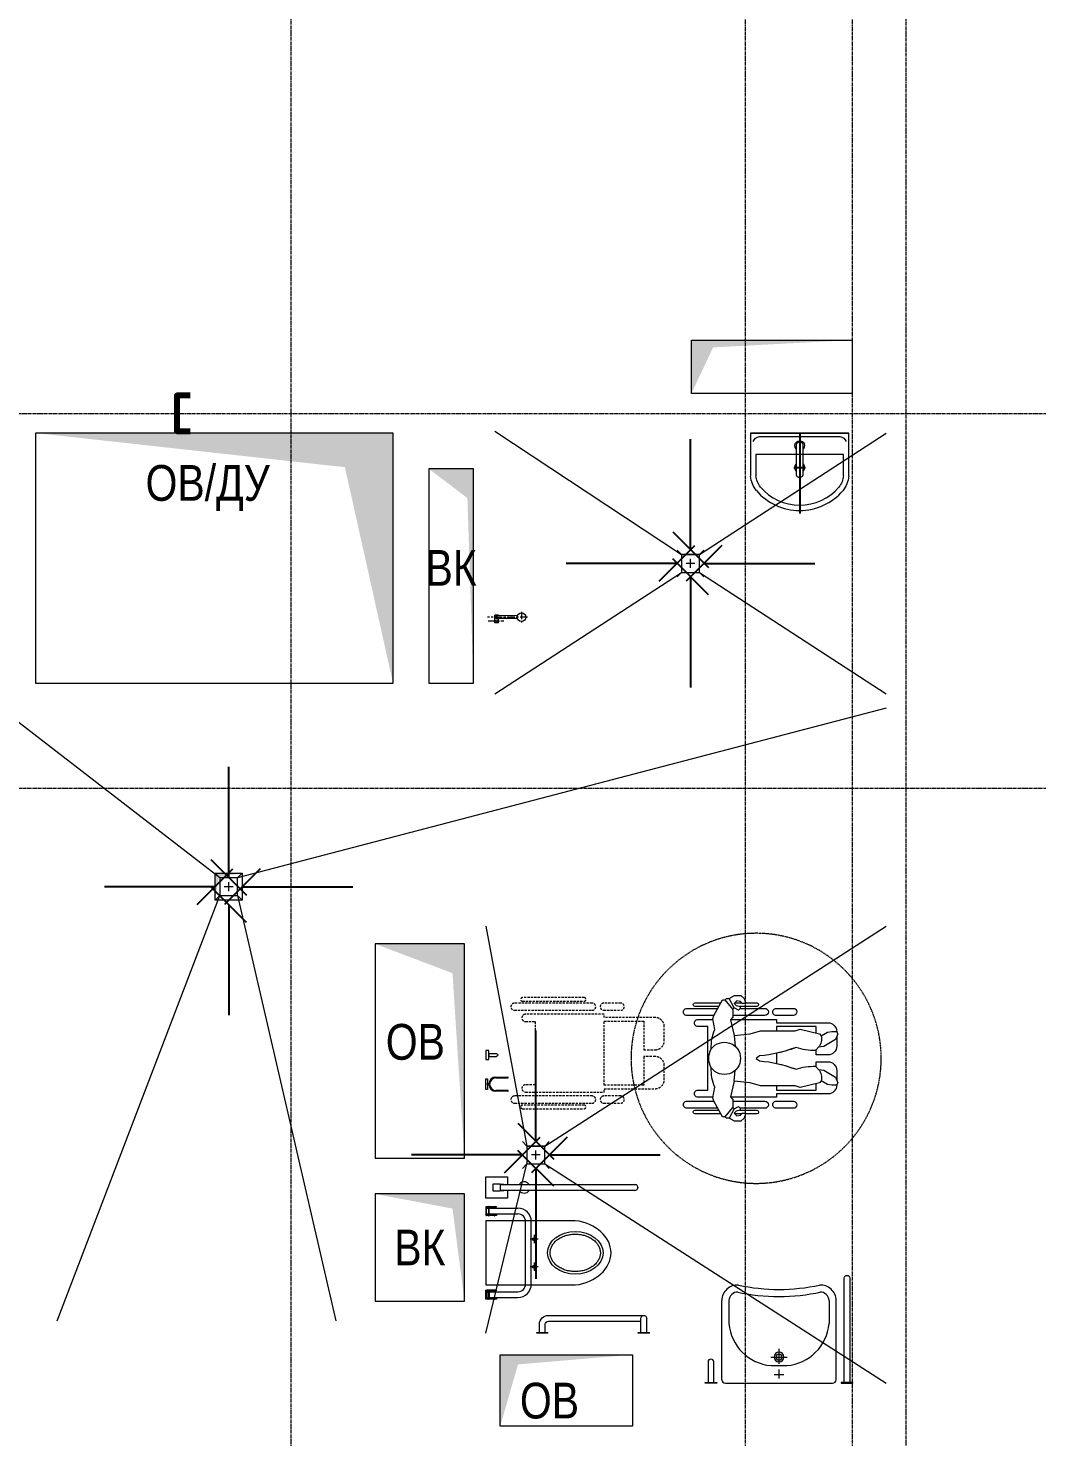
# Model space of a CAD drawing. Header units: millimetres. Extents: x -231292 to 573618, y -153144 to 564035.
# Drawn here: x -173287 to -167642, y 170765 to 178652 of the extents above; entities that cross this region are included whole.
import ezdxf

# ---------------------------------------------------------------- set-up
doc = ezdxf.new("R2010")
doc.units = ezdxf.units.MM
for name, pattern in [('ADSK_Невидимые', [5, 3, -2]), ('CENTER2', [28.575, 19.05, -3.175, 3.175, -3.175]), ('DASHED', [19.05, 12.7, -6.35]), ('NIEIOIAY', [0]), ('OO_EOIOIEOE_IAY__EIIEY_-002', [70.833333, 41.666667, -8.333333, 12.5, -8.333333])]:
    doc.linetypes.add(name, pattern=pattern)
doc.layers.get('0').update_dxf_attribs({"color": 250})
doc.layers.get('Defpoints').update_dxf_attribs({"color": 250})
for name, color, linetype, lineweight in [('АИ_Сантехника', 250, 'Continuous', 0), ('АР_Отверстия', 250, 'Continuous', 9), ('АР_Сантехника', 250, 'Continuous', 5), ('АР_Сантехника_МГН', 250, 'Continuous', 0), ('ВК_Шахты', 5, 'Continuous', 9), ('КМ_Фахверки', 250, 'Continuous', 80), ('ОВ_Шахты', 250, 'Continuous', 5), ('РД_Оси_100', 250, 'Continuous', 0), ('РД_Разуклонка к трапам', 124, 'Continuous', 0)]:
    doc.layers.add(name, color=color, linetype=linetype, lineweight=lineweight)
doc.styles.add('style1', font='ARIALN.TTF')
doc.dimstyles.new('scale_100', dxfattribs={"dimtxt": 200, "dimasz": 125, "dimexe": 60, "dimexo": 100, "dimgap": 30, "dimtad": 1, "dimdec": 0, "dimdsep": 46, "dimtxsty": 'style1', "dimblk": 'OBLIQUE', "dimcen": 150, "dimdle": 60, "dimclrd": 256, "dimclre": 256, "dimclrt": 256, "dimadec": 0, "dimazin": 0, "dimtfac": 1, "dimtdec": 0, "dimtmove": 1, "dimatfit": 3, "dimldrblk": 'OBLIQUE', "dimfxl": 1, "dimtolj": 1, "dimtzin": 0, "dimarcsym": 0})

# ---------------------------------------------------------------- blocks, each defined once
blk = doc.blocks.new('СОШ_2200_АР_ОСИ_М100_28.05.24')
at = {"layer": 'РД_Оси_100', "linetype": 'CENTER2'}
for p, q in [((49960, -6155), (49960, 139938.679)), ((71363.995, 19200), (33000, 19200))]:
    blk.add_line(p, q, dxfattribs=at)
for points in [[(52500, 139938.679), (52500, -5755), (52358.276, -6155)], [(53100, 139938.679), (53100, -5755), (52949.266, -6155)], [(53400, 70753.904), (53400, -5755), (53550, -6155)], [(33000, 21300), (71363.995, 21300)]]:
    blk.add_lwpolyline(points, dxfattribs=at)
blk = doc.blocks.new('otv')
at = {"linetype": 'Continuous'}
blk.add_lwpolyline([(0, -1), (0, 0), (1, 0), (1, -1)], close=True, dxfattribs=at)
blk.add_solid([(0, -1), (0, 0), (0.1346, -0.1366), (1, 0)], dxfattribs=at)
blk = doc.blocks.new('Ф_пеноблок 200')
at = {"layer": 'КМ_Фахверки'}
blk.add_lwpolyline([(0, -75), (0, 0), (200, 0), (200, -75)], dxfattribs=at)
blk = doc.blocks.new('_Oblique')
at = {"color": 0, "linetype": 'ByBlock', "lineweight": -2}
blk.add_line((-0.5, -0.5), (0.5, 0.5), dxfattribs=at)
blk = doc.blocks.new('A$Cd7e03b91')
at = {"layer": 'РД_Разуклонка к трапам', "lineweight": 0}
for p, q in [((-100, 100), (-150, 150)), ((-50, 0), (50, 0)), ((0, -50), (0, 50)), ((100, 100), (150, 150)), ((-100, -100), (-150, -150)), ((100, -100), (150, -150))]:
    blk.add_line(p, q, dxfattribs=at)
blk.add_lwpolyline([(-100, 100), (100, 100), (100, -100), (-100, -100), (-100, 100)], dxfattribs=at)
blk.add_lwpolyline([(-100, 100), (100, 100), (100, -100), (-100, -100), (-100, 100)], dxfattribs=at)
blk = doc.blocks.new('унитаз Olymp МГН')
at = {"layer": 'АР_Сантехника'}
for points in [[(500, 180), (0, 180), (0, -180), (500, -180)], [(270, 100.1), (270, 54.9)], [(292.6, 77.5), (247.4, 77.5)], [(292.6, -77.5), (247.4, -77.5)], [(270, -54.9), (270, -100.1)]]:
    blk.add_lwpolyline(points, dxfattribs=at)
for centre in [(270, 76.7), (270, -78.3)]:
    blk.add_circle(centre, 9.03, dxfattribs=at)
blk.add_ellipse((460, 0), major_axis=(240, 0), ratio=0.760563, start_param=4.879159, end_param=7.686534, dxfattribs=at)
blk.add_ellipse((500, 0), major_axis=(-155.5, 0), ratio=0.771216, dxfattribs=at)
blk.add_open_spline([(359.5, 0), (359.5, -4.7), (359.9, -9.4), (361.9, -20.3), (363.8, -26.5), (369.1, -38.6), (372.6, -44.5), (380.9, -55.9), (385.8, -61.3), (397, -71.5), (403.3, -76.2), (416.9, -84.8), (424.3, -88.6), (440, -95.1), (448.2, -97.7), (465.3, -101.9), (474.2, -103.4), (492, -105), (501.1, -105.2), (519, -104.2), (527.9, -103.1), (545.3, -99.5), (553.7, -97.2), (569.8, -91.2), (577.4, -87.7), (591.7, -79.7), (598.2, -75.2), (610.1, -65.4), (615.4, -60.1), (624.4, -49), (628.3, -43.2), (634.4, -31.2), (636.7, -25.1), (639.8, -12.6), (640.5, -6.3), (640.5, 6.2), (639.8, 12.5), (636.7, 24.9), (634.4, 31.1), (628.3, 43.1), (624.5, 48.9), (615.4, 60), (610.2, 65.3), (598.4, 75.1), (591.8, 79.6), (577.6, 87.6), (569.9, 91.2), (553.9, 97.1), (545.4, 99.5), (528.1, 103), (519.2, 104.2), (501.2, 105.2), (492.2, 105), (474.3, 103.4), (465.5, 101.9), (448.4, 97.8), (440.1, 95.1), (424.5, 88.6), (417.1, 84.8), (403.4, 76.3), (397.1, 71.6), (385.9, 61.4), (381, 56), (372.6, 44.6), (369.2, 38.7), (363.8, 26.6), (361.9, 20.4), (359.9, 9.5), (359.5, 4.7), (359.5, 0)], degree=3, knots=[0, 0, 0, 0, 0.140076, 0.140076, 0.327634, 0.327634, 0.515193, 0.515193, 0.702751, 0.702751, 0.890309, 0.890309, 1.077868, 1.077868, 1.265426, 1.265426, 1.452985, 1.452985, 1.640543, 1.640543, 1.828101, 1.828101, 2.01566, 2.01566, 2.203218, 2.203218, 2.390777, 2.390777, 2.578335, 2.578335, 2.765893, 2.765893, 2.953452, 2.953452, 3.14101, 3.14101, 3.328568, 3.328568, 3.516127, 3.516127, 3.703685, 3.703685, 3.891244, 3.891244, 4.078802, 4.078802, 4.26636, 4.26636, 4.453919, 4.453919, 4.641477, 4.641477, 4.829036, 4.829036, 5.016594, 5.016594, 5.204152, 5.204152, 5.391711, 5.391711, 5.579269, 5.579269, 5.766828, 5.766828, 5.954386, 5.954386, 6.141944, 6.141944, 6.283185, 6.283185, 6.283185, 6.283185], dxfattribs=at)
blk = doc.blocks.new('Коляска')
at = {"layer": 'АИ_Сантехника', "linetype": 'DASHED', "lineweight": 0}
for p, q in [((-279.8, 116.6), (-279.8, -318.4)), ((-239.8, -318.4), (-239.8, 116.6)), ((239.8, 116.6), (239.8, -318.4)), ((279.8, -318.4), (279.8, 116.6)), ((-310.9, 71.7), (-310.9, -273.5)), ((-290.9, -273.5), (-290.9, 71.7)), ((-217.5, 55), (-217.5, -385)), ((-177.5, 0), (-177.5, 55)), ((177.5, 0), (-177.5, 0)), ((177.5, 55), (177.5, 0)), ((217.5, -385), (217.5, 55)), ((290.9, 71.7), (290.9, -273.5)), ((310.9, -273.5), (310.9, 71.7)), ((-279.8, -383.4), (-279.8, -478.4)), ((-239.8, -478.4), (-239.8, -383.4)), ((-217.5, -385), (-199, -385)), ((-199, -385), (-199, -671.7)), ((-179, -606.7), (-179, -385)), ((-179, -385), (179, -385)), ((179, -385), (179, -606.7)), ((199, -671.7), (199, -385)), ((199, -385), (217.5, -385)), ((239.8, -383.4), (239.8, -478.4)), ((279.8, -478.4), (279.8, -383.4)), ((-19, -606.7), (-179, -606.7)), ((-19, -671.7), (-19, -606.7)), ((179, -606.7), (19, -606.7)), ((19, -606.7), (19, -671.7)), ((-149, -721.7), (-69, -721.7)), ((69, -721.7), (149, -721.7))]:
    blk.add_line(p, q, dxfattribs=at)
for centre, radius, start, end in [((-300.9, 71.7), 10, 0, 180), ((-259.8, 116.6), 20, 0, 180), ((259.8, 116.6), 20, 0, 180), ((300.9, 71.7), 10, 0, 180), ((-197.5, 55), 20, 0, 180), ((197.5, 55), 20, 0, 180), ((-300.9, -273.5), 10, 180, 0), ((300.9, -273.5), 10, 180, 0), ((-259.8, -318.4), 20, 180, 0), ((-259.8, -383.4), 20, 0, 180), ((259.8, -318.4), 20, 180, 0), ((259.8, -383.4), 20, 0, 180), ((-259.8, -478.4), 20, 180, 0), ((259.8, -478.4), 20, 180, 0), ((-149, -671.7), 50, 180, 270), ((-69, -671.7), 50, 270, 0), ((69, -671.7), 50, 180, 270), ((149, -671.7), 50, 270, 0)]:
    blk.add_arc(centre, radius, start, end, dxfattribs=at)
blk = doc.blocks.new('Инвалид')
at = {"layer": 'АР_Сантехника'}
for p, q in [((-310.9, 341.9), (-310.9, 197.2)), ((-290.9, 208.3), (-290.9, 341.9)), ((-279.8, 386.7), (-279.8, 214.4)), ((-239.8, 236.4), (-239.8, 386.7)), ((-217.5, 325.1), (-217.5, 240.7)), ((-177.5, 270.1), (-177.5, 325.1)), ((177.5, 325.1), (177.5, 270.1)), ((217.5, 240.7), (217.5, 325.1)), ((239.8, 386.7), (239.8, 236.4)), ((279.8, 214.4), (279.8, 386.7)), ((290.9, 341.9), (290.9, 208.3)), ((310.9, 197.2), (310.9, 341.9)), ((-221.2, 241.4), (-240.5, 236.2)), ((-162.1, 230.9), (-221.2, 241.4)), ((177.5, 270.1), (-177.5, 270.1)), ((221.2, 241.4), (162.1, 230.9)), ((240.5, 236.2), (221.2, 241.4)), ((-328, 172.7), (-335.1, 165.6)), ((-328, 172.7), (-335.1, 165.6)), ((-335.1, 165.6), (-335.1, 150.6)), ((-335.1, 165.6), (-335.1, 150.6)), ((-240.5, 236.2), (-328, 187.7)), ((-328, 187.7), (-328, 172.7)), ((-275, 129.5), (-328, 172.7)), ((328, 187.7), (240.5, 236.2)), ((328, 172.7), (275, 129.5)), ((328, 172.7), (328, 187.7)), ((335.1, 165.6), (328, 172.7)), ((335.1, 165.6), (328, 172.7)), ((335.1, 150.6), (335.1, 165.6)), ((335.1, 150.6), (335.1, 165.6)), ((-335.1, 150.6), (-352.6, 120.3)), ((-352.6, 120.3), (-352.6, 85.3)), ((-352.6, 85.3), (-335.1, 67.8)), ((-282, 122.4), (-335.1, 150.6)), ((-322.5, 107.4), (-306.8, 123.2)), ((-317.4, 88.1), (-322.5, 107.4)), ((-306.8, 77.5), (-317.4, 88.1)), ((-310.9, 119.1), (-310.9, 81.6)), ((-306.8, 123.2), (-296.2, 112.6)), ((-296.2, 112.6), (-289.7, 88.5)), ((-290.9, -3.4), (-290.9, 92.9)), ((-289.7, 88.5), (-279.7, 88.5)), ((-282, 122.4), (-275, 129.5)), ((-282, 122.4), (-279.8, 124.6)), ((-269.1, 99.1), (-282, 122.4)), ((-279.8, 88.5), (-279.8, -48.3)), ((-279.7, 88.5), (-269.1, 99.1)), ((-275, 129.5), (-255, 129.5)), ((-255, 129.5), (-230, 129.5)), ((-239.8, -48.3), (-239.8, 129.5)), ((-230, 129.5), (-215.8, 143.6)), ((-217.5, 142), (-217.5, -114.9)), ((-215.8, 143.6), (-128.1, 123.4)), ((-128.1, 123.4), (-137.5, 33.9)), ((-128.1, 123.4), (-66.9, 117)), ((128.1, 123.4), (66.9, 117)), ((128.1, 123.4), (215.8, 143.6)), ((137.5, 33.9), (128.1, 123.4)), ((215.8, 143.6), (230, 129.5)), ((217.5, -114.9), (217.5, 142)), ((230, 129.5), (255, 129.5)), ((239.8, 129.5), (239.8, -48.3)), ((255, 129.5), (275, 129.5)), ((282, 122.4), (269.1, 99.1)), ((269.1, 99.1), (279.7, 88.5)), ((275, 129.5), (282, 122.4)), ((279.7, 88.5), (289.7, 88.5)), ((279.8, 124.6), (282, 122.4)), ((279.8, -48.3), (279.8, 88.5)), ((282, 122.4), (335.1, 150.6)), ((289.7, 88.5), (296.2, 112.6)), ((290.9, 92.9), (290.9, -3.4)), ((296.2, 112.6), (306.8, 123.2)), ((306.8, 123.2), (322.5, 107.4)), ((317.4, 88.1), (306.8, 77.5)), ((310.9, 81.6), (310.9, 119.1)), ((322.5, 107.4), (317.4, 88.1)), ((352.6, 120.3), (335.1, 150.6)), ((335.1, 67.8), (352.6, 85.3)), ((352.6, 85.3), (352.6, 120.3)), ((-335.1, 67.8), (-306.8, 57.5)), ((-310.9, 59), (-310.9, -3.4)), ((-306.8, 57.5), (-306.8, 77.5)), ((-137.5, 33.9), (-153.1, -24.1)), ((-14.1, -19), (0, 0)), ((0, 0), (14.1, -19)), ((153.1, -24.1), (137.5, 33.9)), ((306.8, 77.5), (306.8, 57.5)), ((306.8, 57.5), (335.1, 67.8)), ((310.9, -3.4), (310.9, 59)), ((-153.1, -24.1), (-153.1, -219.1)), ((153.1, -219.1), (153.1, -24.1)), ((-279.8, -113.3), (-279.8, -208.3)), ((-239.8, -208.3), (-239.8, -113.3)), ((-217.5, -114.9), (-199, -114.9)), ((-199, -114.9), (-199, -401.6)), ((-179, -336.6), (-179, -114.9)), ((-179, -114.9), (-153.1, -114.9)), ((-28.7, -114.9), (28.7, -114.9)), ((153.1, -114.9), (179, -114.9)), ((179, -114.9), (179, -336.6)), ((199, -401.6), (199, -114.9)), ((199, -114.9), (217.5, -114.9)), ((239.8, -113.3), (239.8, -208.3)), ((279.8, -208.3), (279.8, -113.3)), ((-153.1, -219.1), (-163.3, -247.3)), ((163.3, -247.3), (153.1, -219.1)), ((-163.3, -247.3), (-136.7, -354)), ((136.7, -354), (163.3, -247.3)), ((-141, -336.6), (-179, -336.6)), ((-126.1, -364.6), (-146.1, -399.2)), ((-136.7, -354), (-126.1, -364.6)), ((-104.6, -444.4), (-67.1, -379.4)), ((-67.1, -379.4), (-61.9, -349.9)), ((-61.9, -349.9), (-44.2, -332.2)), ((-19, -336.6), (-48.6, -336.6)), ((-19, -401.6), (-19, -336.6)), ((48.6, -336.6), (19, -336.6)), ((19, -336.6), (19, -401.6)), ((44.2, -332.2), (61.9, -349.9)), ((61.9, -349.9), (67.1, -379.4)), ((67.1, -379.4), (104.6, -444.4)), ((126.1, -364.6), (136.7, -354)), ((146.1, -399.2), (126.1, -364.6)), ((179, -336.6), (141, -336.6)), ((-146.1, -399.2), (-150.4, -423.9)), ((-150.4, -423.9), (-150.4, -448.9)), ((-150.4, -448.9), (-137.5, -456.4)), ((-137.5, -456.4), (-104.6, -444.4)), ((-124.4, -451.6), (-69, -451.6)), ((69, -451.6), (124.4, -451.6)), ((104.6, -444.4), (137.5, -456.4)), ((137.5, -456.4), (150.4, -448.9)), ((150.4, -423.9), (146.1, -399.2)), ((150.4, -448.9), (150.4, -423.9))]:
    blk.add_line(p, q, dxfattribs=at)
at = {"layer": 'АР_Сантехника', "linetype": 'ADSK_Невидимые'}
blk.add_circle((0, 0), 700, dxfattribs=at)
at = {"layer": 'АР_Сантехника'}
for centre, radius, start, end in [((-259.8, 386.7), 20, 0, 180), ((259.8, 386.7), 20, 0, 180), ((-300.9, 341.9), 10, 0, 180), ((-197.5, 325.1), 20, 0, 180), ((197.5, 325.1), 20, 0, 180), ((300.9, 341.9), 10, 0, 180), ((-64.2, 2.3), 248.7, 87.44092, 113.17919), ((0, 177.7), 90.3, 126.02257, 53.97743), ((-2.2, 166.8), 98.2, 88.73834, 121.26166), ((2.2, 166.8), 98.2, 58.73834, 91.26166), ((64.2, 2.3), 248.7, 66.82081, 92.55908), ((-300.9, -3.4), 10, 180, 0), ((-259.8, -48.3), 20, 180, 0), ((-751.4, 43.5), 739.9, 338.84164, 355.15836), ((751.4, 43.5), 739.9, 184.84164, 201.15836), ((259.8, -48.3), 20, 180, 0), ((300.9, -3.4), 10, 180, 0), ((-259.8, -113.3), 20, 0, 180), ((-751.4, 43.5), 739.9, 345.39996, 347.63992), ((751.4, 43.5), 739.9, 192.36008, 194.60004), ((259.8, -113.3), 20, 0, 180), ((-259.8, -208.3), 20, 180, 0), ((-751.4, 43.5), 739.9, 338.84164, 343.83078), ((-347.3, -324.5), 303.2, 358.54989, 19.45011), ((751.4, 43.5), 739.9, 196.16922, 201.15836), ((347.3, -324.5), 303.2, 160.54989, 181.45011), ((259.8, -208.3), 20, 180, 0), ((-109, -291.5), 75.1, 256.85123, 308.93337), ((109, -291.5), 75.1, 231.06663, 283.14877), ((-149, -401.6), 50, 180, 270), ((-69, -401.6), 50, 270, 0), ((69, -401.6), 50, 180, 270), ((149, -401.6), 50, 270, 0)]:
    blk.add_arc(centre, radius, start, end, dxfattribs=at)
blk = doc.blocks.new('Умывальник')
at = {"layer": 'АР_Сантехника', "lineweight": 0}
for p, q in [((-250, 20), (-250, 463.4)), ((390, 20), (390, 463.4)), ((-230, 0), (370, 0))]:
    blk.add_line(p, q, dxfattribs=at)
for points in [[(-210, 462.9), (-210, 334.2)], [(350, 462.9), (350, 334.2)], [(70, 192.4), (70, 109.6)], [(24.2, 146.6), (115.8, 146.6)], [(25.9, 98.9), (114.1, 98.9)], [(42.6, 49), (97.4, 49)], [(70, 76.5), (70, 26.8)]]:
    blk.add_lwpolyline(points, dxfattribs=at)
for centre, radius, start, end in [((-162.2, 462.3), 87.8, 86.58849, 179.32644), ((-162.2, 462.3), 47.8, 86.58849, 179.32644), ((70, 1583.9), 1098.5, 257.61925, 282.38075), ((70, 1583.9), 1058.5, 257.61925, 282.38075), ((302.2, 462.3), 87.8, 0.67356, 93.41151), ((302.2, 462.3), 47.8, 0.67356, 93.41151), ((46.6, 355.6), 257.5, 184.76616, 265.39638), ((93.4, 355.6), 257.5, 274.60362, 355.23384), ((70, 146.6), 27.3, 90, 270), ((70, 146.6), 16.4, 90, 270), ((70, 146.6), 27.3, 270, 90), ((70, 146.6), 16.4, 270, 90), ((-230, 20), 20, 180, 270), ((370, 20), 20, 270, 0)]:
    blk.add_arc(centre, radius, start, end, dxfattribs=at)
blk = doc.blocks.new('п')
at = {"layer": 'АР_Сантехника'}
for p, q in [((-32.5, -13.1), (32.5, -13.1)), ((-32.5, -17.1), (-32.5, -13.1)), ((32.5, -17.1), (-32.5, -17.1)), ((17.9, -17.1), (-17.9, -17.1)), ((-15.9, -17.1), (-16, -602.1)), ((15.9, -602.1), (15.9, -17.1)), ((32.5, -13.1), (32.5, -17.1))]:
    blk.add_line(p, q, dxfattribs=at)
blk.add_arc((0, -601.3), 15.9, 182.77443, 357.22588, dxfattribs=at)
blk = doc.blocks.new('п2')
at = {"layer": 'АР_Сантехника'}
for p, q in [((-16, 119), (-16, 4)), ((16, 4), (16, 119)), ((-32.5, 4), (32.5, 4)), ((-32.5, 0), (-32.5, 4)), ((32.5, 0), (-32.5, 0)), ((32.5, 4), (32.5, 0))]:
    blk.add_line(p, q, dxfattribs=at)
for start, end in [(90, 180), (0, 90)]:
    blk.add_arc((0, 119), 16, start, end, dxfattribs=at)
blk = doc.blocks.new('уг4')
at = {"layer": 'АР_Сантехника'}
for p, q in [((-536.9, 0), (-598.9, 0)), ((-598.9, 0), (-598.9, -5)), ((-536.9, 0), (-579.3, 0)), ((-536.9, 0), (-536.9, -5)), ((31, 0), (-31, 0)), ((-31, 0), (-31, -5)), ((31, 0), (-11.4, 0)), ((31, 0), (31, -5)), ((-598.9, -5), (-536.9, -5)), ((-583.9, -5), (-583.9, -50)), ((-551.9, -5), (-551.9, -50)), ((-533.9, -68), (-15.9, -68)), ((-31, -5), (31, -5)), ((-16, -5), (-15.9, -84)), ((16, -5), (16.1, -84)), ((-533.9, -100), (0, -100))]:
    blk.add_line(p, q, dxfattribs=at)
for centre, radius, end in [((-533.9, -50), 50, 270), ((-533.9, -50), 18, 270), ((0.1, -84), 16, 0.18569)]:
    blk.add_arc(centre, radius, 180, end, dxfattribs=at)
blk = doc.blocks.new('8090_2')
at = {"layer": 'АР_Сантехника'}
for points in [[(102.5, -16), (102.5, -60), (-17.5, -60), (-17.5, 60), (102.5, 60), (102.5, 16)], [(62.5, 16), (817.1, 16)], [(832.7, 2.4), (832.7, -2.4)], [(817.1, -16), (62.5, -16)]]:
    blk.add_lwpolyline(points, dxfattribs=at)
for points in [[(22.5, -20), (22.5, 20), (62.5, 20), (62.5, -20)], [(62.5, 16), (62.5, 17.7), (82.6, 17.7), (82.6, 16)], [(62.5, -16), (62.5, -17.7), (82.6, -17.7), (82.6, -16)]]:
    blk.add_lwpolyline(points, close=True, dxfattribs=at)
for centre, radius, start, end in [((196.5, 0), 32, 120.37074, 150), ((196.5, 0), 32, 30, 120.37074), ((196.5, 0), 16, 89.14273, 90.85727), ((816.9, 0), 16, 269.14273, 90.85727), ((196.5, 0), 32, 210, 330), ((196.5, 0), 16, 269.14273, 270.85727)]:
    blk.add_arc(centre, radius, start, end, dxfattribs=at)
blk = doc.blocks.new('12313')
at = {"layer": 'АР_Сантехника'}
for p, q in [((-258.5, -4), (-258.5, 0)), ((-258.5, 0), (-209.5, 0)), ((-209.5, 0), (-209.5, -4)), ((209.5, 0), (209.5, -4)), ((258.5, 0), (209.5, 0)), ((258.5, -4), (258.5, 0)), ((-209.5, -4), (-258.5, -4)), ((-258.5, -14.7), (-209.5, -14.7)), ((-209.5, -18.7), (-258.5, -18.7)), ((-250, -4), (-250, -14.7)), ((-250, -18.7), (-250, -179)), ((-218, -4), (-218, -14.7)), ((-218, -18.7), (-218, -179)), ((209.5, -4), (258.5, -4)), ((258.5, -14.7), (209.5, -14.7)), ((209.5, -18.7), (258.5, -18.7)), ((218, -4), (218, -14.7)), ((218, -18.7), (218, -179)), ((250, -4), (250, -14.7)), ((250, -18.7), (250, -179)), ((-175, -222), (175, -222)), ((-175, -254), (175, -254))]:
    blk.add_line(p, q, dxfattribs=at)
for points in [[(-256, -4), (-256, -60), (-258.5, -60), (-258.5, -4)], [(-212, -4), (-212, -60), (-209.5, -60), (-209.5, -4)], [(212, -4), (212, -60), (209.5, -60), (209.5, -4)], [(256, -4), (256, -60), (258.5, -60), (258.5, -4)]]:
    blk.add_lwpolyline(points, close=True, dxfattribs=at)
for points in [[(-250, -45.3), (-256, -45.3), (-256, -49.3), (-250, -49.3)], [(-218, -49.3), (-212, -49.3), (-212, -45.3), (-218, -45.3)], [(218, -49.3), (212, -49.3), (212, -45.3), (218, -45.3)], [(218, -18.7), (218, -27.6)], [(218, -18.7), (218, -27.6)], [(250, -27.6), (250, -18.7)], [(250, -45.3), (256, -45.3), (256, -49.3), (250, -49.3)]]:
    blk.add_lwpolyline(points, dxfattribs=at)
for centre, radius, start, end in [((-258.5, -16.7), 2, 90, 270), ((-258.5, -47.3), 2, 90, 270), ((-209.5, -16.7), 2, 270, 90), ((-209.5, -47.3), 2, 270, 90), ((209.5, -16.7), 2, 90, 270), ((209.5, -47.3), 2, 90, 270), ((258.5, -16.7), 2, 270, 90), ((258.5, -47.3), 2, 270, 90), ((-175, -179), 75, 180, 270), ((-175, -179), 43, 180, 270), ((175, -179), 75, 270, 0), ((175, -179), 43, 270, 0)]:
    blk.add_arc(centre, radius, start, end, dxfattribs=at)
blk = doc.blocks.new('крюк')
at = {"layer": 'АР_Сантехника'}
for points in [[(-101, 0), (101, 0), (101, -30), (-101, -30)], [(-11, -30), (11, -30), (11, -55), (-11, -55)]]:
    blk.add_lwpolyline(points, close=True, dxfattribs=at)
for points in [[(-134, -412), (-134, -189)], [(-119, -412), (-119, -189)], [(119, -189), (119, -412)], [(134, -189), (134, -412)]]:
    blk.add_lwpolyline(points, dxfattribs=at)
for centre, radius, start, end in [((0, -189), 134, 0, 180), ((0, -189), 119, 0, 180), ((-126, -412), 7.5, 180, 0), ((126, -412), 7.5, 180, 0)]:
    blk.add_arc(centre, radius, start, end, dxfattribs=at)
blk = doc.blocks.new('кдо')
at = {"layer": 'АР_Сантехника'}
blk.add_lwpolyline([(-85, 0), (85, 0), (85, -46, -0.414214), (75, -56), (-75, -56, -0.414214), (-85, -46)], format="xyb", close=True, dxfattribs=at)
blk.add_lwpolyline([(-25, -199), (-25, -56), (25, -56), (25, -199)], dxfattribs=at)
blk.add_arc((0, -199), 25.3, 180, 0, dxfattribs=at)
blk = doc.blocks.new('Раковина 550х435')
for points in [[(-321.9, -242.7, -0.459952), (-321.9, 242.7)], [(-302.8, -219.5, -0.458637), (-302.8, 219.5)]]:
    blk.add_lwpolyline(points, format="xyb")
for points in [[(-241.8, 275), (0, 275), (0, -275), (-241.8, -275)], [(-240.2, 245), (-120, 245), (-120, -245), (-240.2, -245)], [(0, -275), (0, 275)], [(-20, -224.7), (-20, 224.7)]]:
    blk.add_lwpolyline(points)
for centre, radius, start, end in [((-226.7, 122.1), 153.6, 95.62187, 128.26685), ((-226.7, 122.1), 123.6, 95.62187, 128.26685), ((-59.6, 221.7), 39.7, 4.35212, 73.11896), ((-193, 0), 27, 47.79455, 132.20545), ((-70, 0), 27, 227.79455, 132.20545), ((-193, 0), 27, 227.79455, 312.20545), ((-226.7, -122.1), 123.6, 231.73315, 264.37813), ((-59.6, -221.7), 39.7, 286.88104, 355.64788), ((-226.7, -122.1), 153.6, 231.73315, 264.37813)]:
    blk.add_arc(centre, radius, start, end)
blk.add_open_spline([(-232.3, 20), (-233.1, 20), (-233.9, 19.9), (-235.6, 19.6), (-236.4, 19.3), (-238, 18.6), (-238.8, 18.1), (-240.7, 16.8), (-241.7, 15.7), (-243.6, 13.4), (-244.4, 12.2), (-245.6, 9.4), (-246.1, 8), (-246.9, 5.2), (-247.1, 3.7), (-247.3, 1.6), (-247.3, 0.8), (-247.3, -0.6), (-247.3, -1.3), (-247.2, -2.7), (-247.1, -3.5), (-246.7, -5.9), (-246.3, -7.7), (-244.9, -11.1), (-244.1, -12.7), (-242.2, -15.3), (-241.2, -16.3), (-238.9, -18.1), (-237.7, -18.8), (-235.4, -19.6), (-234.4, -19.9), (-233.2, -20), (-233, -20), (-232.8, -20), (-232.7, -20), (-232.6, -20), (-232.5, -20), (-232.3, -20), (-232.3, -20), (-232.3, -20), (-232.3, -20), (-232.2, -20), (-232.2, -20), (-232.1, -20), (-232.1, -20), (-232, -20), (-231.9, -20), (-231.6, -20), (-231.4, -20), (-230.9, -20), (-230.6, -20), (-229.5, -20), (-228.8, -20), (-226.7, -20), (-225.2, -20), (-220.8, -20), (-217.9, -20), (-208.7, -20), (-202.4, -20), (-182.7, -20), (-168.5, -20), (-150.2, -20), (-147, -20), (-137.3, -20), (-130.6, -20), (-110.2, -20), (-95.8, -20), (-77.8, -20), (-74.7, -20), (-71.5, -20), (-71.2, -20), (-70.9, -20), (-70.8, -20), (-70.5, -20), (-70.4, -20), (-70.3, -20), (-70.2, -20), (-70.1, -20), (-70.1, -20), (-70, -20), (-70, -20), (-70, -20), (-70, -20), (-70, -20), (-70, -20), (-69.9, -20), (-69.9, -20), (-69.9, -20), (-69.8, -20), (-69.7, -20), (-69.7, -20), (-69.5, -20), (-69.3, -20), (-68.9, -20), (-68.6, -20), (-67.8, -19.9), (-67.2, -19.8), (-65.5, -19.5), (-64.3, -19.2), (-62, -18.4), (-60.9, -17.9), (-58.7, -16.6), (-57.7, -15.8), (-55.8, -14.1), (-54.9, -13.2), (-53.4, -11.2), (-52.7, -10.1), (-51.6, -7.9), (-51.1, -6.7), (-50.5, -4.4), (-50.2, -3.3), (-50, -1.5), (-50, -0.9), (-50, 0.1), (-50, 0.4), (-50, 1.2), (-50.1, 1.6), (-50.2, 2.7), (-50.3, 3.5), (-50.8, 5.7), (-51.3, 7.2), (-52.6, 10.1), (-53.5, 11.4), (-55.6, 13.9), (-56.8, 15.1), (-59.4, 17), (-60.8, 17.8), (-63.7, 19), (-65.2, 19.5), (-66.9, 19.8), (-67.1, 19.8), (-67.8, 19.9), (-68.3, 19.9), (-68.9, 20), (-69, 20), (-69.3, 20), (-69.5, 20), (-69.8, 20), (-69.9, 20), (-70, 20), (-70, 20), (-70, 20), (-70, 20), (-70.1, 20), (-70.1, 20), (-70.1, 20), (-70.2, 20), (-70.3, 20), (-70.4, 20), (-70.7, 20), (-70.8, 20), (-71.3, 20), (-71.7, 20), (-72.7, 20), (-73.4, 20), (-75.4, 20), (-76.7, 20), (-80.7, 20), (-83.4, 20), (-91.3, 20), (-96.4, 20), (-111.7, 20), (-121.5, 20), (-149.9, 20), (-167.5, 20), (-201.6, 20), (-217.8, 20), (-232.3, 20)], degree=3, knots=[0, 0, 0, 0, 0.153365, 0.153365, 0.30673, 0.30673, 0.460095, 0.460095, 0.703256, 0.703256, 0.946417, 0.946417, 1.189578, 1.189578, 1.432739, 1.432739, 1.565545, 1.565545, 1.691125, 1.691125, 1.816705, 1.816705, 2.111192, 2.111192, 2.405679, 2.405679, 2.645118, 2.645118, 2.884557, 2.884557, 3.077844, 3.077844, 3.107789, 3.107789, 3.118001, 3.118001, 3.138423, 3.138423, 3.141442, 3.141442, 3.141976, 3.141976, 3.142511, 3.142511, 3.143579, 3.143579, 3.145716, 3.145716, 3.14999, 3.14999, 3.158538, 3.158538, 3.175635, 3.175635, 3.209827, 3.209827, 3.278213, 3.278213, 3.414983, 3.414983, 3.688524, 3.688524, 3.745517, 3.745517, 3.859502, 3.859502, 4.087472, 4.087472, 4.133346, 4.133346, 4.136438, 4.136438, 4.138418, 4.138418, 4.140015, 4.140015, 4.140937, 4.140937, 4.141313, 4.141313, 4.141684, 4.141684, 4.142394, 4.142394, 4.143815, 4.143815, 4.146658, 4.146658, 4.152342, 4.152342, 4.163711, 4.163711, 4.186448, 4.186448, 4.231923, 4.231923, 4.322872, 4.322872, 4.504772, 4.504772, 4.686671, 4.686671, 4.86857, 4.86857, 5.05047, 5.05047, 5.232369, 5.232369, 5.414268, 5.414268, 5.596168, 5.596168, 5.695139, 5.695139, 5.756437, 5.756437, 5.817734, 5.817734, 5.940329, 5.940329, 6.172478, 6.172478, 6.404627, 6.404627, 6.636776, 6.636776, 6.868925, 6.868925, 7.101074, 7.101074, 7.139346, 7.139346, 7.215891, 7.215891, 7.233819, 7.233819, 7.269676, 7.269676, 7.283061, 7.283061, 7.283218, 7.283218, 7.283375, 7.283375, 7.28369, 7.28369, 7.28432, 7.28432, 7.285579, 7.285579, 7.288098, 7.288098, 7.293136, 7.293136, 7.303211, 7.303211, 7.323361, 7.323361, 7.363661, 7.363661, 7.444261, 7.444261, 7.605462, 7.605462, 7.927863, 7.927863, 8.283185, 8.283185, 8.283185, 8.283185])
at = {"layer": 'Defpoints'}
blk.add_line((-193, -32.4), (-193, 32.4), dxfattribs=at)
blk.add_lwpolyline([(0, 0), (-450, 0)], dxfattribs=at)
blk = doc.blocks.new('душ гиг')
at = {"layer": 'АР_Сантехника', "linetype": 'OO_EOIOIEOE_IAY__EIIEY_-002'}
for p, q in [((99558.8, 17755.7), (99783.2, 17755.7)), ((99593.2, 17725.7), (99592.7, 17785.7)), ((99778, 17775.6), (99691.3, 17775.6))]:
    blk.add_line(p, q, dxfattribs=at)
at = {"layer": 'АР_Сантехника', "linetype": 'NIEIOIAY'}
for p, q in [((99615.1, 17746.4), (99729.8, 17748.5)), ((99615.7, 17763.5), (99729.7, 17763.7)), ((99721.5, 17788), (99741.4, 17788)), ((99721.5, 17788), (99721.5, 17763.7)), ((99721.5, 17748.3), (99721.5, 17743.3)), ((99741.4, 17788), (99741.4, 17743.3)), ((99721.5, 17743.3), (99741.4, 17743.3))]:
    blk.add_line(p, q, dxfattribs=at)
for centre, radius in [((99592.9, 17755.7), 24), ((99730.4, 17775.6), 6.01)]:
    blk.add_circle(centre, radius, dxfattribs=at)
blk.add_arc((99729.7, 17756.1), 7.61, 270.72054, 90.09408, dxfattribs=at)
at = {"layer": 'АР_Сантехника'}
blk.add_point((99667.9, 17755.7), dxfattribs=at)

msp = doc.modelspace()

# ---------------------------------------------------------------- linework, layer by layer
at = {"layer": 'РД_Разуклонка к трапам', "ltscale": 2}
for points in [[(-170674.956, 176395.167), (-169629.955, 175705.166), (-169529.955, 175705.166), (-168484.956, 176385.166)], [(-170674.956, 174925.169), (-169629.955, 175605.166), (-169529.955, 175605.166), (-168484.955, 174925.169)], [(-168484.956, 174845.168), (-172114.62, 173895.168), (-172214.62, 173895.168), (-173444.956, 174845.169)], [(-173124.955, 171415.167), (-172214.62, 173795.168), (-172114.62, 173795.168), (-171564.957, 171415.167)], [(-170724.956, 173625.168), (-170495.635, 172393.327), (-170395.635, 172393.327), (-168484.956, 173625.168)], [(-170724.956, 171345.163), (-170495.635, 172293.327), (-170395.635, 172293.327), (-168484.956, 171065.163)]]:
    msp.add_lwpolyline(points, dxfattribs=at)

# ---------------------------------------------------------------- block references
at = {"layer": 'АИ_Сантехника', "xscale": -1, "rotation": 270}
msp.add_blockref('Раковина 550х435', (-168968.913, 176385.167), dxfattribs=at)
at = {"layer": 'АР_Отверстия', "color": 1}
for p, xscale, yscale in [((-171244.956, 176385.165), -2000, 1400), ((-170844.957, 173525.168), -500, 1200), ((-170644.956, 171225.163), 740, 400)]:
    msp.add_blockref('otv', p, dxfattribs=dict(at, xscale=xscale, yscale=yscale))
at = {"layer": 'АР_Сантехника', "rotation": 180}
msp.add_blockref('душ гиг', (-70933.587, 193109.687), dxfattribs=at)
at = {"layer": 'АР_Сантехника_МГН', "xscale": -1}
for name, p, rotation in [('Инвалид', (-169212.853, 172884.245), 90.00000000000007), ('п', (-168704.005, 171052.08), 180), ('уг4', (-169841.377, 171345.163), 180)]:
    msp.add_blockref(name, p, dxfattribs=dict(at, rotation=rotation))
at = {"layer": 'АР_Сантехника_МГН'}
for name, p, rotation in [('Коляска', (-170448.83, 172913.266), 90.00000000000001), ('12313', (-170724.956, 171795.228), 90)]:
    msp.add_blockref(name, p, dxfattribs=dict(at, rotation=rotation))
at = {"layer": 'АР_Сантехника_МГН', "yscale": 0.2973947418445227, "zscale": 0.2973947418445227, "rotation": 90}
for name, p, xscale in [('кдо', (-170724.956, 172902.907), -0.2973947418445227), ('крюк', (-170724.956, 172739.552), 0.2973947418445227)]:
    msp.add_blockref(name, p, dxfattribs=dict(at, xscale=xscale))
at = {"layer": 'АР_Сантехника_МГН'}
for name, p in [('8090_2', (-170707.456, 172161.226)), ('унитаз Olymp МГН', (-170724.956, 171795.228)), ('Умывальник', (-169154.956, 171065.163)), ('п2', (-169465.956, 171065.163))]:
    msp.add_blockref(name, p, dxfattribs=at)
at = {"layer": 'ВК_Шахты'}
for p, xscale, yscale in [((-170794.956, 176185.165), -250, 1200), ((-172239.62, 173920.168), 150, 150), ((-170844.956, 172125.167), -500, 600)]:
    msp.add_blockref('otv', p, dxfattribs=dict(at, xscale=xscale, yscale=yscale))
at = {"layer": 'КМ_Фахверки', "xscale": -1, "rotation": 90}
msp.add_blockref('Ф_пеноблок 200', (-172454.956, 176595.168), dxfattribs=at)
at = {"layer": 'ОВ_Шахты', "color": 1, "xscale": 900, "yscale": 300, "zscale": 1400}
msp.add_blockref('otv', (-169574.956, 176905.697), dxfattribs=at)
at = {"layer": 'РД_Оси_100'}
msp.add_blockref('СОШ_2200_АР_ОСИ_М100_28.05.24', (-221774.956, 155195.168), dxfattribs=at)
at = {"layer": 'РД_Разуклонка к трапам', "color": 254, "ltscale": 2, "xscale": -0.5000000000000002, "yscale": 0.5000000000000002, "zscale": 0.5}
for p in [(-169579.955, 175655.166), (-172164.62, 173845.168), (-170445.635, 172343.327)]:
    msp.add_blockref('A$Cd7e03b91', p, dxfattribs=at)

# ---------------------------------------------------------------- texts
at = {"layer": 'АР_Отверстия', "char_height": 200, "attachment_point": 5, "style": 'style1'}
for s, insert, width in [('ОВ/ДУ', (-172282.229, 176077.002), 3740.42675), ('ОВ', (-171119.957, 172975.168), 1850), ('ОВ', (-170369.25, 170966.558), 1850)]:
    msp.add_mtext(s, dxfattribs=dict(at, insert=insert, width=width))
at = {"layer": 'ВК_Шахты', "char_height": 200, "attachment_point": 5, "style": 'style1'}
for insert, width in [((-170919.956, 175630.168), 250), ((-171094.956, 171825.167), 500)]:
    msp.add_mtext('ВК', dxfattribs=dict(at, insert=insert, width=width))

# ---------------------------------------------------------------- leaders
at = {"layer": 'РД_Разуклонка к трапам', "color": 254, "ltscale": 2}
for points in [[(-169579.904, 175732.239), (-169579.904, 176351.518)], [(-169655.987, 175655.166), (-170275.266, 175655.166)], [(-169503.923, 175655.166), (-168884.644, 175655.166)], [(-169579.904, 175580.175), (-169579.904, 174960.896)], [(-172164.569, 173897.24), (-172164.569, 174516.519)], [(-172240.652, 173845.168), (-172859.931, 173845.168)], [(-172088.588, 173845.168), (-171469.309, 173845.168)], [(-172164.569, 173745.176), (-172164.569, 173125.897)], [(-170445.583, 172420.4), (-170445.583, 173039.679)], [(-170521.667, 172343.327), (-171140.946, 172343.327)], [(-170369.603, 172343.327), (-169750.324, 172343.327)], [(-170445.583, 172268.335), (-170445.583, 171649.057)]]:
    msp.add_leader(points, dimstyle='scale_100', override={"dimasz": 200, "dimgap": 30, "dimtad": 0}, dxfattribs=at)

doc.saveas('drawing.dxf')
